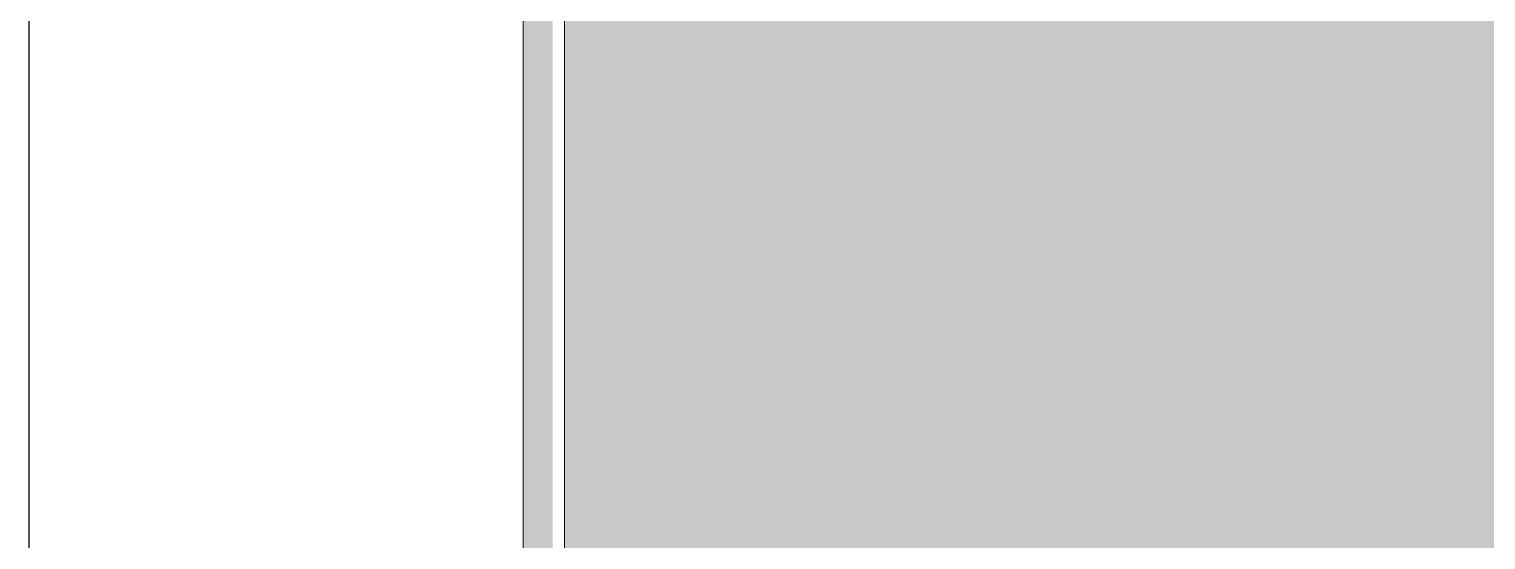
# Model space of a CAD drawing. Header units: millimetres. Extents: x 27500 to 33280, y -10980 to 420.
# Drawn here: x 27500 to 27573.7, y -6177.1 to -6151.2 of the extents above; entities that cross this region are included whole.
import ezdxf

# ---------------------------------------------------------------- set-up
doc = ezdxf.new("R2010")
doc.units = ezdxf.units.MM
for name, color, linetype, lineweight, true_color in [('CQEN_DETAIL', 7, 'Continuous', 5, 0x464d50), ('CQEN_HARDWARE', 7, 'Continuous', 5, 0x848c8f), ('CQEN_PLASTRON', 7, 'Continuous', 5, 0xd2d6d3)]:
    doc.layers.add(name, color=color, linetype=linetype, lineweight=lineweight, true_color=true_color)
doc.layers.add('LAYOUT_PARAMETERS', color=7, linetype='Continuous', plot=False)
doc.styles.add('LAYOUT_CONTACTOR_ARIAL', font='arial.ttf')
doc.styles.get("Standard").update_dxf_attribs({"font": 'arial.ttf'})

# ---------------------------------------------------------------- blocks, each defined once
blk = doc.blocks.new('SX_DYN_PLASTRON_BLANK_G001')
at = {"layer": 'CQEN_HARDWARE'}
h = blk.add_hatch(color=256, dxfattribs=at)
h.paths.add_polyline_path([(5.5, 109), (18.712, 109), (18.933, 108.992), (19.153, 108.967), (19.37, 108.927), (19.584, 108.87), (19.793, 108.798), (19.996, 108.711), (20.193, 108.609), (20.381, 108.493), (20.56, 108.363), (20.729, 108.221), (20.887, 108.066), (29.5, 99), (30.4, 99), (30.4, 94), (29.5, 94), (29.5, 54), (30.4, 54), (30.4, 49), (29.5, 49), (20.887, 39.934), (20.729, 39.779), (20.56, 39.637), (20.381, 39.507), (20.193, 39.391), (19.996, 39.289), (19.793, 39.202), (19.584, 39.13), (19.37, 39.073), (19.153, 39.033), (18.933, 39.008), (18.712, 39), (5.5, 39), (5.265, 39.009), (5.031, 39.037), (4.8, 39.083), (4.573, 39.147), (4.352, 39.228), (4.138, 39.327), (3.933, 39.442), (3.737, 39.573), (3.552, 39.719), (3.379, 39.879), (3.219, 40.052), (3.073, 40.237), (2.942, 40.433), (2.827, 40.638), (2.728, 40.852), (2.647, 41.073), (2.583, 41.3), (2.537, 41.531), (2.509, 41.765), (2.5, 42), (2.5, 52.75), (5.397, 52.75), (5.397, 53.5), (4.647, 53.5), (4.647, 63.5), (17, 63.5), (17.235, 63.509), (17.469, 63.537), (17.7, 63.583), (17.927, 63.647), (18.148, 63.728), (18.362, 63.827), (18.567, 63.942), (18.763, 64.073), (18.948, 64.219), (19.121, 64.379), (19.281, 64.552), (19.427, 64.737), (19.558, 64.933), (19.673, 65.138), (19.772, 65.352), (19.853, 65.573), (19.917, 65.8), (19.963, 66.031), (19.991, 66.265), (20, 66.5), (20, 81.5), (19.991, 81.735), (19.963, 81.969), (19.917, 82.2), (19.853, 82.427), (19.772, 82.648), (19.673, 82.862), (19.558, 83.067), (19.427, 83.263), (19.281, 83.448), (19.121, 83.621), (18.948, 83.781), (18.763, 83.927), (18.567, 84.058), (18.362, 84.173), (18.148, 84.272), (17.927, 84.353), (17.7, 84.417), (17.469, 84.463), (17.235, 84.491), (17, 84.5), (4.647, 84.5), (4.647, 94.5), (5.397, 94.5), (5.397, 95.25), (2.5, 95.25), (2.5, 106), (2.509, 106.235), (2.537, 106.469), (2.583, 106.7), (2.647, 106.927), (2.728, 107.148), (2.827, 107.362), (2.942, 107.567), (3.073, 107.763), (3.219, 107.948), (3.379, 108.121), (3.552, 108.281), (3.737, 108.427), (3.933, 108.558), (4.138, 108.673), (4.352, 108.772), (4.573, 108.853), (4.8, 108.917), (5.031, 108.963), (5.265, 108.991)])
h.paths.add_polyline_path([(5.5, 49), (5.514, 48.647), (5.555, 48.296), (5.624, 47.949), (5.72, 47.609), (5.843, 47.278), (5.99, 46.957), (6.163, 46.649), (6.359, 46.355), (6.578, 46.077), (6.818, 45.818), (7.077, 45.578), (7.355, 45.359), (7.649, 45.163), (7.957, 44.99), (8.278, 44.843), (8.609, 44.72), (8.949, 44.624), (9.296, 44.555), (9.647, 44.514), (10, 44.5), (10.353, 44.514), (10.704, 44.555), (11.051, 44.624), (11.391, 44.72), (11.722, 44.843), (12.043, 44.99), (12.351, 45.163), (12.645, 45.359), (12.923, 45.578), (13.182, 45.818), (13.422, 46.077), (13.641, 46.355), (13.837, 46.649), (14.01, 46.957), (14.157, 47.278), (14.28, 47.609), (14.376, 47.949), (14.445, 48.296), (14.486, 48.647), (14.5, 49), (14.486, 49.353), (14.445, 49.704), (14.376, 50.051), (14.28, 50.391), (14.157, 50.722), (14.01, 51.043), (13.837, 51.351), (13.641, 51.645), (13.422, 51.923), (13.182, 52.182), (12.923, 52.422), (12.645, 52.641), (12.351, 52.837), (12.043, 53.01), (11.722, 53.157), (11.391, 53.28), (11.051, 53.376), (10.704, 53.445), (10.353, 53.486), (10, 53.5), (9.647, 53.486), (9.296, 53.445), (8.949, 53.376), (8.609, 53.28), (8.278, 53.157), (7.957, 53.01), (7.649, 52.837), (7.355, 52.641), (7.077, 52.422), (6.818, 52.182), (6.578, 51.923), (6.359, 51.645), (6.163, 51.351), (5.99, 51.043), (5.843, 50.722), (5.72, 50.391), (5.624, 50.051), (5.555, 49.704), (5.514, 49.353)], flags=0)
h.paths.add_polyline_path([(5.5, 99), (5.514, 98.647), (5.555, 98.296), (5.624, 97.949), (5.72, 97.609), (5.843, 97.278), (5.99, 96.957), (6.163, 96.649), (6.359, 96.355), (6.578, 96.077), (6.818, 95.818), (7.077, 95.578), (7.355, 95.359), (7.649, 95.163), (7.957, 94.99), (8.278, 94.843), (8.609, 94.72), (8.949, 94.624), (9.296, 94.555), (9.647, 94.514), (10, 94.5), (10.353, 94.514), (10.704, 94.555), (11.051, 94.624), (11.391, 94.72), (11.722, 94.843), (12.043, 94.99), (12.351, 95.163), (12.645, 95.359), (12.923, 95.578), (13.182, 95.818), (13.422, 96.077), (13.641, 96.355), (13.837, 96.649), (14.01, 96.957), (14.157, 97.278), (14.28, 97.609), (14.376, 97.949), (14.445, 98.296), (14.486, 98.647), (14.5, 99), (14.486, 99.353), (14.445, 99.704), (14.376, 100.051), (14.28, 100.391), (14.157, 100.722), (14.01, 101.043), (13.837, 101.351), (13.641, 101.645), (13.422, 101.923), (13.182, 102.182), (12.923, 102.422), (12.645, 102.641), (12.351, 102.837), (12.043, 103.01), (11.722, 103.157), (11.391, 103.28), (11.051, 103.376), (10.704, 103.445), (10.353, 103.486), (10, 103.5), (9.647, 103.486), (9.296, 103.445), (8.949, 103.376), (8.609, 103.28), (8.278, 103.157), (7.957, 103.01), (7.649, 102.837), (7.355, 102.641), (7.077, 102.422), (6.818, 102.182), (6.578, 101.923), (6.359, 101.645), (6.163, 101.351), (5.99, 101.043), (5.843, 100.722), (5.72, 100.391), (5.624, 100.051), (5.555, 99.704), (5.514, 99.353)], flags=0)
h = blk.add_hatch(color=256, dxfattribs=at)
h.paths.add_polyline_path([(29.5, 99), (20.887, 108.066), (20.729, 108.221), (20.56, 108.363), (20.381, 108.493), (20.193, 108.609), (19.996, 108.711), (19.793, 108.798), (19.584, 108.87), (19.37, 108.927), (19.153, 108.967), (18.933, 108.992), (18.712, 109), (5.5, 109), (5.265, 108.991), (5.031, 108.963), (4.8, 108.917), (4.573, 108.853), (4.352, 108.772), (4.138, 108.673), (3.933, 108.558), (3.737, 108.427), (3.552, 108.281), (3.379, 108.121), (3.219, 107.948), (3.073, 107.763), (2.942, 107.567), (2.827, 107.362), (2.728, 107.148), (2.647, 106.927), (2.583, 106.7), (2.537, 106.469), (2.509, 106.235), (2.5, 106), (2.5, 95.25), (5.397, 95.25), (5.397, 94.5), (4.647, 94.5), (4.647, 84.5), (17, 84.5), (17.235, 84.491), (17.469, 84.463), (17.7, 84.417), (17.927, 84.353), (18.148, 84.272), (18.362, 84.173), (18.567, 84.058), (18.763, 83.927), (18.948, 83.781), (19.121, 83.621), (19.281, 83.448), (19.427, 83.263), (19.558, 83.067), (19.673, 82.862), (19.772, 82.648), (19.853, 82.427), (19.917, 82.2), (19.963, 81.969), (19.991, 81.735), (20, 81.5), (20, 66.5), (19.991, 66.265), (19.963, 66.031), (19.917, 65.8), (19.853, 65.573), (19.772, 65.352), (19.673, 65.138), (19.558, 64.933), (19.427, 64.737), (19.281, 64.552), (19.121, 64.379), (18.948, 64.219), (18.763, 64.073), (18.567, 63.942), (18.362, 63.827), (18.148, 63.728), (17.927, 63.647), (17.7, 63.583), (17.469, 63.537), (17.235, 63.509), (17, 63.5), (4.647, 63.5), (4.647, 53.5), (5.397, 53.5), (5.397, 52.75), (2.5, 52.75), (2.5, 42), (2.509, 41.765), (2.537, 41.531), (2.583, 41.3), (2.647, 41.073), (2.728, 40.852), (2.827, 40.638), (2.942, 40.433), (3.073, 40.237), (3.219, 40.052), (3.379, 39.879), (3.552, 39.719), (3.737, 39.573), (3.933, 39.442), (4.138, 39.327), (4.352, 39.228), (4.573, 39.147), (4.8, 39.083), (5.031, 39.037), (5.265, 39.009), (5.5, 39), (18.712, 39), (18.933, 39.008), (19.153, 39.033), (19.37, 39.073), (19.584, 39.13), (19.793, 39.202), (19.996, 39.289), (20.193, 39.391), (20.381, 39.507), (20.56, 39.637), (20.729, 39.779), (20.887, 39.934), (29.5, 49), (30.4, 49), (30.4, 54), (29.5, 54), (29.5, 94), (30.4, 94), (30.4, 99)])
h.paths.add_polyline_path([(14.5, 49), (14.486, 48.647), (14.445, 48.296), (14.376, 47.949), (14.28, 47.609), (14.157, 47.278), (14.01, 46.957), (13.837, 46.649), (13.641, 46.355), (13.422, 46.077), (13.182, 45.818), (12.923, 45.578), (12.645, 45.359), (12.351, 45.163), (12.043, 44.99), (11.722, 44.843), (11.391, 44.72), (11.051, 44.624), (10.704, 44.555), (10.353, 44.514), (10, 44.5), (9.647, 44.514), (9.296, 44.555), (8.949, 44.624), (8.609, 44.72), (8.278, 44.843), (7.957, 44.99), (7.649, 45.163), (7.355, 45.359), (7.077, 45.578), (6.818, 45.818), (6.578, 46.077), (6.359, 46.355), (6.163, 46.649), (5.99, 46.957), (5.843, 47.278), (5.72, 47.609), (5.624, 47.949), (5.555, 48.296), (5.514, 48.647), (5.5, 49), (5.514, 49.353), (5.555, 49.704), (5.624, 50.051), (5.72, 50.391), (5.843, 50.722), (5.99, 51.043), (6.163, 51.351), (6.359, 51.645), (6.578, 51.923), (6.818, 52.182), (7.077, 52.422), (7.355, 52.641), (7.649, 52.837), (7.957, 53.01), (8.278, 53.157), (8.609, 53.28), (8.949, 53.376), (9.296, 53.445), (9.647, 53.486), (10, 53.5), (10.353, 53.486), (10.704, 53.445), (11.051, 53.376), (11.391, 53.28), (11.722, 53.157), (12.043, 53.01), (12.351, 52.837), (12.645, 52.641), (12.923, 52.422), (13.182, 52.182), (13.422, 51.923), (13.641, 51.645), (13.837, 51.351), (14.01, 51.043), (14.157, 50.722), (14.28, 50.391), (14.376, 50.051), (14.445, 49.704), (14.486, 49.353)], flags=0)
h.paths.add_polyline_path([(14.5, 99), (14.486, 98.647), (14.445, 98.296), (14.376, 97.949), (14.28, 97.609), (14.157, 97.278), (14.01, 96.957), (13.837, 96.649), (13.641, 96.355), (13.422, 96.077), (13.182, 95.818), (12.923, 95.578), (12.645, 95.359), (12.351, 95.163), (12.043, 94.99), (11.722, 94.843), (11.391, 94.72), (11.051, 94.624), (10.704, 94.555), (10.353, 94.514), (10, 94.5), (9.647, 94.514), (9.296, 94.555), (8.949, 94.624), (8.609, 94.72), (8.278, 94.843), (7.957, 94.99), (7.649, 95.163), (7.355, 95.359), (7.077, 95.578), (6.818, 95.818), (6.578, 96.077), (6.359, 96.355), (6.163, 96.649), (5.99, 96.957), (5.843, 97.278), (5.72, 97.609), (5.624, 97.949), (5.555, 98.296), (5.514, 98.647), (5.5, 99), (5.514, 99.353), (5.555, 99.704), (5.624, 100.051), (5.72, 100.391), (5.843, 100.722), (5.99, 101.043), (6.163, 101.351), (6.359, 101.645), (6.578, 101.923), (6.818, 102.182), (7.077, 102.422), (7.355, 102.641), (7.649, 102.837), (7.957, 103.01), (8.278, 103.157), (8.609, 103.28), (8.949, 103.376), (9.296, 103.445), (9.647, 103.486), (10, 103.5), (10.353, 103.486), (10.704, 103.445), (11.051, 103.376), (11.391, 103.28), (11.722, 103.157), (12.043, 103.01), (12.351, 102.837), (12.645, 102.641), (12.923, 102.422), (13.182, 102.182), (13.422, 101.923), (13.641, 101.645), (13.837, 101.351), (14.01, 101.043), (14.157, 100.722), (14.28, 100.391), (14.376, 100.051), (14.445, 99.704), (14.486, 99.353)], flags=0)
for points in [[(32.5, 52), (32.5, 96), (31, 96), (31, 52)], [(0, 2.1), (0, 63.5), (1.5, 63.5), (1.5, 2.1)], [(31, 59), (32.5, 59), (32.5, 54), (31, 54)], [(6.406, 55), (4.87, 55), (4.87, 54.55), (6.588, 54.55), (6.552, 54.6), (6.519, 54.652), (6.491, 54.706), (6.466, 54.762), (6.445, 54.82), (6.428, 54.879), (6.414, 54.939)], [(13.412, 54.55), (15.13, 54.55), (15.13, 55), (13.594, 55), (13.586, 54.939), (13.572, 54.879), (13.555, 54.82), (13.534, 54.762), (13.509, 54.706), (13.481, 54.652), (13.448, 54.6)], [(5.738, 45.052), (5.738, 52.948), (4.362, 53.8), (4.125, 53.8), (4.125, 44.2), (4.362, 44.2)], [(14.263, 52.948), (14.263, 45.052), (15.638, 44.2), (15.875, 44.2), (15.875, 53.8), (15.638, 53.8)], [(5.738, 52.876), (5.738, 45.124), (3.9, 45.124), (3.9, 52.876)], [(3.9, 52.85), (3.9, 45.15), (5.738, 45.15), (5.738, 52.85)], [(16.1, 52.876), (16.1, 45.124), (14.263, 45.124), (14.263, 52.876)], [(14.263, 52.85), (14.263, 45.15), (16.1, 45.15), (16.1, 52.85)], [(7.555, 49), (7.562, 49.192), (7.585, 49.383), (7.622, 49.571), (7.674, 49.756), (7.741, 49.936), (7.821, 50.11), (7.915, 50.278), (8.022, 50.437), (8.14, 50.588), (8.271, 50.729), (8.412, 50.86), (8.563, 50.978), (8.722, 51.085), (8.89, 51.179), (9.064, 51.259), (9.244, 51.326), (9.429, 51.378), (9.617, 51.415), (9.808, 51.438), (10, 51.445), (10.192, 51.438), (10.383, 51.415), (10.571, 51.378), (10.756, 51.326), (10.936, 51.259), (11.11, 51.179), (11.278, 51.085), (11.437, 50.978), (11.588, 50.86), (11.729, 50.729), (11.86, 50.588), (11.978, 50.437), (12.085, 50.278), (12.179, 50.11), (12.259, 49.936), (12.326, 49.756), (12.378, 49.571), (12.415, 49.383), (12.438, 49.192), (12.446, 49), (12.438, 48.808), (12.415, 48.617), (12.378, 48.429), (12.326, 48.244), (12.259, 48.064), (12.179, 47.89), (12.085, 47.722), (11.978, 47.563), (11.86, 47.412), (11.729, 47.271), (11.588, 47.14), (11.437, 47.022), (11.278, 46.915), (11.11, 46.821), (10.936, 46.741), (10.756, 46.674), (10.571, 46.622), (10.383, 46.585), (10.192, 46.562), (10, 46.554), (9.808, 46.562), (9.617, 46.585), (9.429, 46.622), (9.244, 46.674), (9.064, 46.741), (8.89, 46.821), (8.722, 46.915), (8.563, 47.022), (8.412, 47.14), (8.271, 47.271), (8.14, 47.412), (8.022, 47.563), (7.915, 47.722), (7.821, 47.89), (7.741, 48.064), (7.674, 48.244), (7.622, 48.429), (7.585, 48.617), (7.562, 48.808)], [(6.588, 43.45), (4.87, 43.45), (4.87, 43), (6.406, 43), (6.414, 43.061), (6.428, 43.121), (6.445, 43.18), (6.466, 43.238), (6.491, 43.294), (6.519, 43.348), (6.552, 43.4)], [(13.594, 43), (15.13, 43), (15.13, 43.45), (13.412, 43.45), (13.448, 43.4), (13.481, 43.348), (13.509, 43.294), (13.534, 43.238), (13.555, 43.18), (13.572, 43.121), (13.586, 43.061)]]:
    blk.add_hatch(color=256, dxfattribs=at).paths.add_polyline_path(points)
h = blk.add_hatch(color=256, dxfattribs=at)
h.paths.add_polyline_path([(15.785, 49), (15.767, 49.454), (15.714, 49.905), (15.625, 50.35), (15.502, 50.788), (15.345, 51.214), (15.154, 51.626), (14.933, 52.023), (14.68, 52.4), (14.399, 52.757), (14.091, 53.091), (13.757, 53.399), (13.4, 53.68), (13.023, 53.933), (12.626, 54.154), (12.214, 54.345), (11.788, 54.502), (11.35, 54.625), (10.905, 54.714), (10.454, 54.767), (10, 54.785), (9.546, 54.767), (9.095, 54.714), (8.65, 54.625), (8.212, 54.502), (7.786, 54.345), (7.374, 54.154), (6.977, 53.933), (6.6, 53.68), (6.243, 53.399), (5.909, 53.091), (5.601, 52.757), (5.32, 52.4), (5.067, 52.023), (4.846, 51.626), (4.655, 51.214), (4.498, 50.788), (4.375, 50.35), (4.286, 49.905), (4.233, 49.454), (4.215, 49), (4.233, 48.546), (4.286, 48.095), (4.375, 47.65), (4.498, 47.212), (4.655, 46.786), (4.846, 46.374), (5.067, 45.977), (5.32, 45.6), (5.601, 45.243), (5.909, 44.909), (6.243, 44.601), (6.6, 44.32), (6.977, 44.067), (7.374, 43.846), (7.786, 43.655), (8.212, 43.498), (8.65, 43.375), (9.095, 43.286), (9.546, 43.233), (10, 43.215), (10.454, 43.233), (10.905, 43.286), (11.35, 43.375), (11.788, 43.498), (12.214, 43.655), (12.626, 43.846), (13.023, 44.067), (13.4, 44.32), (13.757, 44.601), (14.091, 44.909), (14.399, 45.243), (14.68, 45.6), (14.933, 45.977), (15.154, 46.374), (15.345, 46.786), (15.502, 47.212), (15.625, 47.65), (15.714, 48.095), (15.767, 48.546)])
h.paths.add_polyline_path([(10, 51.8), (10.045, 51.786), (10.092, 51.746), (10.14, 51.683), (10.19, 51.602), (10.244, 51.506), (10.302, 51.399), (10.365, 51.284), (10.433, 51.166), (10.509, 51.046), (10.592, 50.931), (10.683, 50.822), (10.784, 50.724), (10.894, 50.641), (11.015, 50.575), (11.146, 50.526), (11.283, 50.493), (11.423, 50.472), (11.565, 50.461), (11.705, 50.458), (11.84, 50.459), (11.969, 50.462), (12.087, 50.465), (12.192, 50.465), (12.282, 50.46), (12.354, 50.447), (12.404, 50.423), (12.431, 50.386), (12.434, 50.335), (12.416, 50.271), (12.38, 50.194), (12.331, 50.106), (12.272, 50.008), (12.206, 49.902), (12.138, 49.787), (12.07, 49.666), (12.006, 49.54), (11.951, 49.409), (11.906, 49.274), (11.877, 49.138), (11.867, 49), (11.877, 48.862), (11.906, 48.726), (11.951, 48.591), (12.006, 48.46), (12.07, 48.334), (12.138, 48.213), (12.206, 48.098), (12.272, 47.992), (12.331, 47.894), (12.38, 47.806), (12.416, 47.729), (12.434, 47.665), (12.431, 47.614), (12.404, 47.577), (12.354, 47.553), (12.282, 47.54), (12.192, 47.535), (12.087, 47.535), (11.969, 47.538), (11.84, 47.541), (11.705, 47.542), (11.565, 47.539), (11.423, 47.528), (11.283, 47.507), (11.146, 47.474), (11.015, 47.425), (10.894, 47.359), (10.784, 47.276), (10.683, 47.178), (10.592, 47.069), (10.509, 46.954), (10.433, 46.834), (10.365, 46.716), (10.302, 46.601), (10.244, 46.494), (10.19, 46.398), (10.14, 46.317), (10.092, 46.254), (10.045, 46.214), (10, 46.2), (9.955, 46.214), (9.908, 46.254), (9.86, 46.317), (9.81, 46.398), (9.756, 46.494), (9.698, 46.601), (9.635, 46.716), (9.567, 46.834), (9.491, 46.954), (9.408, 47.069), (9.317, 47.178), (9.216, 47.276), (9.106, 47.359), (8.985, 47.425), (8.854, 47.474), (8.717, 47.507), (8.577, 47.528), (8.435, 47.539), (8.295, 47.542), (8.16, 47.541), (8.031, 47.538), (7.913, 47.535), (7.808, 47.535), (7.718, 47.54), (7.646, 47.553), (7.596, 47.577), (7.569, 47.614), (7.566, 47.665), (7.584, 47.729), (7.62, 47.806), (7.669, 47.894), (7.728, 47.992), (7.794, 48.098), (7.862, 48.213), (7.93, 48.334), (7.994, 48.46), (8.049, 48.591), (8.094, 48.726), (8.123, 48.862), (8.133, 49), (8.123, 49.138), (8.094, 49.274), (8.049, 49.409), (7.994, 49.54), (7.93, 49.666), (7.862, 49.787), (7.794, 49.902), (7.728, 50.008), (7.669, 50.106), (7.62, 50.194), (7.584, 50.271), (7.566, 50.335), (7.569, 50.386), (7.596, 50.423), (7.646, 50.447), (7.718, 50.46), (7.808, 50.465), (7.913, 50.465), (8.031, 50.462), (8.16, 50.459), (8.295, 50.458), (8.435, 50.461), (8.577, 50.472), (8.717, 50.493), (8.854, 50.526), (8.985, 50.575), (9.106, 50.641), (9.216, 50.724), (9.317, 50.822), (9.408, 50.931), (9.491, 51.046), (9.567, 51.166), (9.635, 51.284), (9.698, 51.399), (9.756, 51.506), (9.81, 51.602), (9.86, 51.683), (9.908, 51.746), (9.955, 51.786)], flags=0)
h = blk.add_hatch(color=256, dxfattribs=at)
h.paths.add_polyline_path([(6.705, 43.575), (4.87, 43.575), (4.87, 43.705), (4.868, 43.744), (4.864, 43.782), (4.856, 43.82), (4.846, 43.857), (4.833, 43.894), (4.817, 43.929), (4.798, 43.963), (4.776, 43.995), (4.752, 44.025), (4.726, 44.054), (4.698, 44.08), (4.668, 44.104), (4.636, 44.126), (4.602, 44.145), (4.567, 44.161), (4.531, 44.175), (4.494, 44.186), (4.456, 44.193), (4.417, 44.198), (4.417, 53.802), (4.456, 53.807), (4.494, 53.814), (4.531, 53.825), (4.567, 53.839), (4.602, 53.855), (4.636, 53.874), (4.668, 53.896), (4.698, 53.92), (4.726, 53.946), (4.752, 53.975), (4.776, 54.005), (4.798, 54.037), (4.817, 54.071), (4.833, 54.106), (4.846, 54.143), (4.856, 54.18), (4.864, 54.218), (4.868, 54.256), (4.87, 54.295), (4.87, 54.425), (6.705, 54.425), (6.755, 54.384), (6.808, 54.346), (6.864, 54.313), (6.922, 54.283), (6.982, 54.258), (7.043, 54.237), (7.106, 54.221), (7.17, 54.209), (7.235, 54.202), (7.3, 54.2), (7.369, 54.203), (7.438, 54.211), (7.505, 54.224), (7.572, 54.242), (7.637, 54.265), (7.7, 54.294), (7.761, 54.327), (7.819, 54.364), (7.873, 54.406), (7.925, 54.452), (7.973, 54.502), (8.017, 54.555), (8.056, 54.612), (8.091, 54.671), (8.122, 54.733), (8.137, 54.764), (8.155, 54.794), (8.175, 54.822), (8.197, 54.849), (8.22, 54.874), (8.246, 54.897), (8.274, 54.918), (8.303, 54.937), (8.333, 54.953), (8.364, 54.967), (8.397, 54.979), (8.43, 54.988), (8.464, 54.995), (8.498, 54.999), (8.533, 55), (11.467, 55), (11.502, 54.999), (11.536, 54.995), (11.57, 54.988), (11.603, 54.979), (11.636, 54.967), (11.667, 54.953), (11.697, 54.937), (11.726, 54.918), (11.754, 54.897), (11.78, 54.874), (11.803, 54.849), (11.825, 54.822), (11.845, 54.794), (11.863, 54.764), (11.878, 54.733), (11.909, 54.671), (11.944, 54.612), (11.983, 54.555), (12.027, 54.502), (12.075, 54.452), (12.127, 54.406), (12.181, 54.364), (12.239, 54.327), (12.3, 54.294), (12.363, 54.265), (12.428, 54.242), (12.495, 54.224), (12.562, 54.211), (12.631, 54.203), (12.7, 54.2), (12.765, 54.202), (12.83, 54.209), (12.894, 54.221), (12.957, 54.237), (13.018, 54.258), (13.078, 54.283), (13.136, 54.313), (13.192, 54.346), (13.245, 54.384), (13.295, 54.425), (15.13, 54.425), (15.13, 54.295), (15.132, 54.256), (15.136, 54.218), (15.144, 54.18), (15.154, 54.143), (15.167, 54.106), (15.183, 54.071), (15.202, 54.037), (15.224, 54.005), (15.248, 53.975), (15.274, 53.946), (15.302, 53.92), (15.332, 53.896), (15.364, 53.874), (15.398, 53.855), (15.433, 53.839), (15.469, 53.825), (15.506, 53.814), (15.544, 53.807), (15.583, 53.802), (15.583, 44.198), (15.544, 44.193), (15.506, 44.186), (15.469, 44.175), (15.433, 44.161), (15.398, 44.145), (15.364, 44.126), (15.332, 44.104), (15.302, 44.08), (15.274, 44.054), (15.248, 44.025), (15.224, 43.995), (15.202, 43.963), (15.183, 43.929), (15.167, 43.894), (15.154, 43.857), (15.144, 43.82), (15.136, 43.782), (15.132, 43.744), (15.13, 43.705), (15.13, 43.575), (13.295, 43.575), (13.241, 43.619), (13.183, 43.659), (13.122, 43.695), (13.059, 43.725), (12.994, 43.751), (12.926, 43.771), (12.858, 43.786), (12.788, 43.796), (12.718, 43.8), (12.648, 43.798), (12.578, 43.792), (12.509, 43.779), (12.441, 43.762), (12.374, 43.739), (12.31, 43.711), (12.248, 43.678), (12.188, 43.64), (12.132, 43.598), (12.079, 43.552), (12.031, 43.501), (11.986, 43.447), (11.945, 43.39), (11.909, 43.33), (11.878, 43.267), (11.863, 43.236), (11.845, 43.206), (11.825, 43.178), (11.803, 43.151), (11.78, 43.126), (11.754, 43.103), (11.726, 43.082), (11.697, 43.063), (11.667, 43.047), (11.636, 43.033), (11.603, 43.021), (11.57, 43.012), (11.536, 43.005), (11.502, 43.001), (11.467, 43), (8.533, 43), (8.498, 43.001), (8.464, 43.005), (8.43, 43.012), (8.397, 43.021), (8.364, 43.033), (8.333, 43.047), (8.303, 43.063), (8.274, 43.082), (8.246, 43.103), (8.22, 43.126), (8.197, 43.151), (8.175, 43.178), (8.155, 43.206), (8.137, 43.236), (8.122, 43.267), (8.091, 43.33), (8.055, 43.39), (8.014, 43.447), (7.969, 43.501), (7.921, 43.552), (7.868, 43.598), (7.812, 43.64), (7.752, 43.678), (7.69, 43.711), (7.626, 43.739), (7.559, 43.762), (7.491, 43.779), (7.422, 43.792), (7.352, 43.798), (7.282, 43.8), (7.212, 43.796), (7.142, 43.786), (7.074, 43.771), (7.006, 43.751), (6.941, 43.725), (6.878, 43.695), (6.817, 43.659), (6.759, 43.619)])
h.paths.add_polyline_path([(10, 52.3), (9.741, 52.29), (9.484, 52.259), (9.23, 52.209), (8.98, 52.138), (8.737, 52.049), (8.502, 51.94), (8.276, 51.814), (8.06, 51.67), (7.857, 51.509), (7.667, 51.333), (7.491, 51.143), (7.33, 50.94), (7.186, 50.724), (7.06, 50.498), (6.951, 50.263), (6.862, 50.02), (6.791, 49.77), (6.741, 49.516), (6.71, 49.259), (6.7, 49), (6.71, 48.741), (6.741, 48.484), (6.791, 48.23), (6.862, 47.98), (6.951, 47.737), (7.06, 47.502), (7.186, 47.276), (7.33, 47.06), (7.491, 46.857), (7.667, 46.667), (7.857, 46.491), (8.06, 46.33), (8.276, 46.186), (8.502, 46.06), (8.737, 45.951), (8.98, 45.862), (9.23, 45.791), (9.484, 45.741), (9.741, 45.71), (10, 45.7), (10.259, 45.71), (10.516, 45.741), (10.77, 45.791), (11.02, 45.862), (11.263, 45.951), (11.498, 46.06), (11.724, 46.186), (11.94, 46.33), (12.143, 46.491), (12.333, 46.667), (12.509, 46.857), (12.67, 47.06), (12.814, 47.276), (12.94, 47.502), (13.049, 47.737), (13.138, 47.98), (13.209, 48.23), (13.259, 48.484), (13.29, 48.741), (13.3, 49), (13.29, 49.259), (13.259, 49.516), (13.209, 49.77), (13.138, 50.02), (13.049, 50.263), (12.94, 50.498), (12.814, 50.724), (12.67, 50.94), (12.509, 51.143), (12.333, 51.333), (12.143, 51.509), (11.94, 51.67), (11.724, 51.814), (11.498, 51.94), (11.263, 52.049), (11.02, 52.138), (10.77, 52.209), (10.516, 52.259), (10.259, 52.29)], flags=0)
h = blk.add_hatch(color=256, dxfattribs=at)
h.paths.add_polyline_path([(4.417, 44.198), (4.456, 44.193), (4.494, 44.186), (4.531, 44.175), (4.567, 44.161), (4.602, 44.145), (4.636, 44.126), (4.668, 44.104), (4.698, 44.08), (4.726, 44.054), (4.752, 44.025), (4.776, 43.995), (4.798, 43.963), (4.817, 43.929), (4.833, 43.894), (4.846, 43.857), (4.856, 43.82), (4.864, 43.782), (4.868, 43.744), (4.87, 43.705), (4.87, 43.575), (6.705, 43.575), (6.759, 43.619), (6.817, 43.659), (6.878, 43.695), (6.941, 43.725), (7.006, 43.751), (7.074, 43.771), (7.142, 43.786), (7.212, 43.796), (7.282, 43.8), (7.352, 43.798), (7.422, 43.792), (7.491, 43.779), (7.559, 43.762), (7.626, 43.739), (7.69, 43.711), (7.752, 43.678), (7.812, 43.64), (7.868, 43.598), (7.921, 43.552), (7.969, 43.501), (8.014, 43.447), (8.055, 43.39), (8.091, 43.33), (8.122, 43.267), (8.137, 43.236), (8.155, 43.206), (8.175, 43.178), (8.197, 43.151), (8.22, 43.126), (8.246, 43.103), (8.274, 43.082), (8.303, 43.063), (8.333, 43.047), (8.364, 43.033), (8.397, 43.021), (8.43, 43.012), (8.464, 43.005), (8.498, 43.001), (8.533, 43), (11.467, 43), (11.502, 43.001), (11.536, 43.005), (11.57, 43.012), (11.603, 43.021), (11.636, 43.033), (11.667, 43.047), (11.697, 43.063), (11.726, 43.082), (11.754, 43.103), (11.78, 43.126), (11.803, 43.151), (11.825, 43.178), (11.845, 43.206), (11.863, 43.236), (11.878, 43.267), (11.909, 43.33), (11.945, 43.39), (11.986, 43.447), (12.031, 43.501), (12.079, 43.552), (12.132, 43.598), (12.188, 43.64), (12.248, 43.678), (12.31, 43.711), (12.374, 43.739), (12.441, 43.762), (12.509, 43.779), (12.578, 43.792), (12.648, 43.798), (12.718, 43.8), (12.788, 43.796), (12.858, 43.786), (12.926, 43.771), (12.994, 43.751), (13.059, 43.725), (13.122, 43.695), (13.183, 43.659), (13.241, 43.619), (13.295, 43.575), (15.13, 43.575), (15.13, 43.705), (15.132, 43.744), (15.136, 43.782), (15.144, 43.82), (15.154, 43.857), (15.167, 43.894), (15.183, 43.929), (15.202, 43.963), (15.224, 43.995), (15.248, 44.025), (15.274, 44.054), (15.302, 44.08), (15.332, 44.104), (15.364, 44.126), (15.398, 44.145), (15.433, 44.161), (15.469, 44.175), (15.506, 44.186), (15.544, 44.193), (15.583, 44.198), (15.583, 53.802), (15.544, 53.807), (15.506, 53.814), (15.469, 53.825), (15.433, 53.839), (15.398, 53.855), (15.364, 53.874), (15.332, 53.896), (15.302, 53.92), (15.274, 53.946), (15.248, 53.975), (15.224, 54.005), (15.202, 54.037), (15.183, 54.071), (15.167, 54.106), (15.154, 54.143), (15.144, 54.18), (15.136, 54.218), (15.132, 54.256), (15.13, 54.295), (15.13, 54.425), (13.295, 54.425), (13.245, 54.384), (13.192, 54.346), (13.136, 54.313), (13.078, 54.283), (13.018, 54.258), (12.957, 54.237), (12.894, 54.221), (12.83, 54.209), (12.765, 54.202), (12.7, 54.2), (12.631, 54.203), (12.562, 54.211), (12.495, 54.224), (12.428, 54.242), (12.363, 54.265), (12.3, 54.294), (12.239, 54.327), (12.181, 54.364), (12.127, 54.406), (12.075, 54.452), (12.027, 54.502), (11.983, 54.555), (11.944, 54.612), (11.909, 54.671), (11.878, 54.733), (11.863, 54.764), (11.845, 54.794), (11.825, 54.822), (11.803, 54.849), (11.78, 54.874), (11.754, 54.897), (11.726, 54.918), (11.697, 54.937), (11.667, 54.953), (11.636, 54.967), (11.603, 54.979), (11.57, 54.988), (11.536, 54.995), (11.502, 54.999), (11.467, 55), (8.533, 55), (8.498, 54.999), (8.464, 54.995), (8.43, 54.988), (8.397, 54.979), (8.364, 54.967), (8.333, 54.953), (8.303, 54.937), (8.274, 54.918), (8.246, 54.897), (8.22, 54.874), (8.197, 54.849), (8.175, 54.822), (8.155, 54.794), (8.137, 54.764), (8.122, 54.733), (8.091, 54.671), (8.056, 54.612), (8.017, 54.555), (7.973, 54.502), (7.925, 54.452), (7.873, 54.406), (7.819, 54.364), (7.761, 54.327), (7.7, 54.294), (7.637, 54.265), (7.572, 54.242), (7.505, 54.224), (7.438, 54.211), (7.369, 54.203), (7.3, 54.2), (7.235, 54.202), (7.17, 54.209), (7.106, 54.221), (7.043, 54.237), (6.982, 54.258), (6.922, 54.283), (6.864, 54.313), (6.808, 54.346), (6.755, 54.384), (6.705, 54.425), (4.87, 54.425), (4.87, 54.295), (4.868, 54.256), (4.864, 54.218), (4.856, 54.18), (4.846, 54.143), (4.833, 54.106), (4.817, 54.071), (4.798, 54.037), (4.776, 54.005), (4.752, 53.975), (4.726, 53.946), (4.698, 53.92), (4.668, 53.896), (4.636, 53.874), (4.602, 53.855), (4.567, 53.839), (4.531, 53.825), (4.494, 53.814), (4.456, 53.807), (4.417, 53.802)])
h.paths.add_polyline_path([(10, 45.7), (9.741, 45.71), (9.484, 45.741), (9.23, 45.791), (8.98, 45.862), (8.737, 45.951), (8.502, 46.06), (8.276, 46.186), (8.06, 46.33), (7.857, 46.491), (7.667, 46.667), (7.491, 46.857), (7.33, 47.06), (7.186, 47.276), (7.06, 47.502), (6.951, 47.737), (6.862, 47.98), (6.791, 48.23), (6.741, 48.484), (6.71, 48.741), (6.7, 49), (6.71, 49.259), (6.741, 49.516), (6.791, 49.77), (6.862, 50.02), (6.951, 50.263), (7.06, 50.498), (7.186, 50.724), (7.33, 50.94), (7.491, 51.143), (7.667, 51.333), (7.857, 51.509), (8.06, 51.67), (8.276, 51.814), (8.502, 51.94), (8.737, 52.049), (8.98, 52.138), (9.23, 52.209), (9.484, 52.259), (9.741, 52.29), (10, 52.3), (10.259, 52.29), (10.516, 52.259), (10.77, 52.209), (11.02, 52.138), (11.263, 52.049), (11.498, 51.94), (11.724, 51.814), (11.94, 51.67), (12.143, 51.509), (12.333, 51.333), (12.509, 51.143), (12.67, 50.94), (12.814, 50.724), (12.94, 50.498), (13.049, 50.263), (13.138, 50.02), (13.209, 49.77), (13.259, 49.516), (13.29, 49.259), (13.3, 49), (13.29, 48.741), (13.259, 48.484), (13.209, 48.23), (13.138, 47.98), (13.049, 47.737), (12.94, 47.502), (12.814, 47.276), (12.67, 47.06), (12.509, 46.857), (12.333, 46.667), (12.143, 46.491), (11.94, 46.33), (11.724, 46.186), (11.498, 46.06), (11.263, 45.951), (11.02, 45.862), (10.77, 45.791), (10.516, 45.741), (10.259, 45.71)], flags=0)
h = blk.add_hatch(color=256, dxfattribs=at)
h.paths.add_polyline_path([(4.308, 44.987), (4.308, 53.013), (4.321, 53.084), (4.339, 53.153), (4.363, 53.221), (4.392, 53.286), (4.426, 53.349), (4.465, 53.409), (4.509, 53.466), (4.557, 53.519), (4.609, 53.569), (4.665, 53.613), (4.724, 53.654), (4.786, 53.689), (4.851, 53.72), (4.918, 53.745), (4.987, 53.764), (5.057, 53.779), (5.128, 53.787), (5.2, 53.79), (14.8, 53.79), (14.872, 53.787), (14.943, 53.779), (15.013, 53.764), (15.082, 53.745), (15.149, 53.72), (15.214, 53.689), (15.276, 53.654), (15.335, 53.613), (15.391, 53.569), (15.443, 53.519), (15.491, 53.466), (15.535, 53.409), (15.574, 53.349), (15.608, 53.286), (15.637, 53.221), (15.661, 53.153), (15.679, 53.084), (15.692, 53.013), (15.692, 44.987), (15.679, 44.916), (15.661, 44.847), (15.637, 44.779), (15.608, 44.714), (15.574, 44.651), (15.535, 44.591), (15.491, 44.534), (15.443, 44.481), (15.391, 44.431), (15.335, 44.387), (15.276, 44.346), (15.214, 44.311), (15.149, 44.28), (15.082, 44.255), (15.013, 44.236), (14.943, 44.221), (14.872, 44.213), (14.8, 44.21), (5.2, 44.21), (5.128, 44.213), (5.057, 44.221), (4.987, 44.236), (4.918, 44.255), (4.851, 44.28), (4.786, 44.311), (4.724, 44.346), (4.665, 44.387), (4.609, 44.431), (4.557, 44.481), (4.509, 44.534), (4.465, 44.591), (4.426, 44.651), (4.392, 44.714), (4.363, 44.779), (4.339, 44.847), (4.321, 44.916)])
h.paths.add_polyline_path([(10, 46.041), (10.232, 46.051), (10.463, 46.078), (10.691, 46.123), (10.914, 46.186), (11.132, 46.267), (11.343, 46.364), (11.546, 46.477), (11.739, 46.607), (11.921, 46.75), (12.092, 46.908), (12.25, 47.079), (12.393, 47.261), (12.523, 47.454), (12.636, 47.657), (12.733, 47.868), (12.814, 48.086), (12.877, 48.309), (12.922, 48.537), (12.949, 48.768), (12.959, 49), (12.949, 49.232), (12.922, 49.463), (12.877, 49.691), (12.814, 49.914), (12.733, 50.132), (12.636, 50.343), (12.523, 50.546), (12.393, 50.739), (12.25, 50.921), (12.092, 51.092), (11.921, 51.25), (11.739, 51.393), (11.546, 51.523), (11.343, 51.636), (11.132, 51.733), (10.914, 51.814), (10.691, 51.877), (10.463, 51.922), (10.232, 51.949), (10, 51.958), (9.768, 51.949), (9.537, 51.922), (9.309, 51.877), (9.086, 51.814), (8.868, 51.733), (8.657, 51.636), (8.454, 51.523), (8.261, 51.393), (8.079, 51.25), (7.908, 51.092), (7.75, 50.921), (7.607, 50.739), (7.477, 50.546), (7.364, 50.343), (7.267, 50.132), (7.186, 49.914), (7.123, 49.691), (7.078, 49.463), (7.051, 49.232), (7.042, 49), (7.051, 48.768), (7.078, 48.537), (7.123, 48.309), (7.186, 48.086), (7.267, 47.868), (7.364, 47.657), (7.477, 47.454), (7.607, 47.261), (7.75, 47.079), (7.908, 46.908), (8.079, 46.75), (8.261, 46.607), (8.454, 46.477), (8.657, 46.364), (8.868, 46.267), (9.086, 46.186), (9.309, 46.123), (9.537, 46.078), (9.768, 46.051)], flags=0)
h = blk.add_hatch(color=256, dxfattribs=at)
h.paths.add_polyline_path([(5.2, 53.79), (5.128, 53.787), (5.057, 53.779), (4.987, 53.764), (4.918, 53.745), (4.85, 53.719), (4.785, 53.689), (4.723, 53.653), (4.664, 53.613), (5.738, 52.948), (5.738, 45.052), (4.664, 44.387), (4.723, 44.347), (4.785, 44.311), (4.85, 44.281), (4.918, 44.255), (4.987, 44.236), (5.057, 44.221), (5.128, 44.213), (5.2, 44.21), (14.8, 44.21), (14.872, 44.213), (14.943, 44.221), (15.013, 44.236), (15.082, 44.255), (15.15, 44.281), (15.215, 44.311), (15.277, 44.347), (15.336, 44.387), (14.263, 45.052), (14.263, 52.948), (15.336, 53.613), (15.277, 53.653), (15.215, 53.689), (15.15, 53.719), (15.082, 53.745), (15.013, 53.764), (14.943, 53.779), (14.872, 53.787), (14.8, 53.79)])
h.paths.add_polyline_path([(10, 51.958), (10.232, 51.949), (10.463, 51.922), (10.691, 51.877), (10.914, 51.814), (11.132, 51.733), (11.343, 51.636), (11.546, 51.523), (11.739, 51.393), (11.921, 51.25), (12.092, 51.092), (12.25, 50.921), (12.393, 50.739), (12.523, 50.546), (12.636, 50.343), (12.733, 50.132), (12.814, 49.914), (12.877, 49.691), (12.922, 49.463), (12.949, 49.232), (12.959, 49), (12.949, 48.768), (12.922, 48.537), (12.877, 48.309), (12.814, 48.086), (12.733, 47.868), (12.636, 47.657), (12.523, 47.454), (12.393, 47.261), (12.25, 47.079), (12.092, 46.908), (11.921, 46.75), (11.739, 46.607), (11.546, 46.477), (11.343, 46.364), (11.132, 46.267), (10.914, 46.186), (10.691, 46.123), (10.463, 46.078), (10.232, 46.051), (10, 46.041), (9.768, 46.051), (9.537, 46.078), (9.309, 46.123), (9.086, 46.186), (8.868, 46.267), (8.657, 46.364), (8.454, 46.477), (8.261, 46.607), (8.079, 46.75), (7.908, 46.908), (7.75, 47.079), (7.607, 47.261), (7.477, 47.454), (7.364, 47.657), (7.267, 47.868), (7.186, 48.086), (7.123, 48.309), (7.078, 48.537), (7.051, 48.768), (7.042, 49), (7.051, 49.232), (7.078, 49.463), (7.123, 49.691), (7.186, 49.914), (7.267, 50.132), (7.364, 50.343), (7.477, 50.546), (7.607, 50.739), (7.75, 50.921), (7.908, 51.092), (8.079, 51.25), (8.261, 51.393), (8.454, 51.523), (8.657, 51.636), (8.868, 51.733), (9.086, 51.814), (9.309, 51.877), (9.537, 51.922), (9.768, 51.949)], flags=0)
h = blk.add_hatch(color=256, dxfattribs=at)
h.paths.add_polyline_path([(10, 46.2), (10.045, 46.214), (10.092, 46.254), (10.14, 46.317), (10.19, 46.398), (10.244, 46.494), (10.302, 46.601), (10.365, 46.716), (10.433, 46.834), (10.509, 46.954), (10.592, 47.069), (10.683, 47.178), (10.784, 47.276), (10.894, 47.359), (11.015, 47.425), (11.146, 47.474), (11.283, 47.507), (11.423, 47.528), (11.565, 47.539), (11.705, 47.542), (11.84, 47.541), (11.969, 47.538), (12.087, 47.535), (12.192, 47.535), (12.282, 47.54), (12.354, 47.553), (12.404, 47.577), (12.431, 47.614), (12.434, 47.665), (12.416, 47.729), (12.38, 47.806), (12.331, 47.894), (12.272, 47.992), (12.206, 48.098), (12.138, 48.213), (12.07, 48.334), (12.006, 48.46), (11.951, 48.591), (11.906, 48.726), (11.877, 48.862), (11.867, 49), (11.877, 49.138), (11.906, 49.274), (11.951, 49.409), (12.006, 49.54), (12.07, 49.666), (12.138, 49.787), (12.206, 49.902), (12.272, 50.008), (12.331, 50.106), (12.38, 50.194), (12.416, 50.271), (12.434, 50.335), (12.431, 50.386), (12.404, 50.423), (12.354, 50.447), (12.282, 50.46), (12.192, 50.465), (12.087, 50.465), (11.969, 50.462), (11.84, 50.459), (11.705, 50.458), (11.565, 50.461), (11.423, 50.472), (11.283, 50.493), (11.146, 50.526), (11.015, 50.575), (10.894, 50.641), (10.784, 50.724), (10.683, 50.822), (10.592, 50.931), (10.509, 51.046), (10.433, 51.166), (10.365, 51.284), (10.302, 51.399), (10.244, 51.506), (10.19, 51.602), (10.14, 51.683), (10.092, 51.746), (10.045, 51.786), (10, 51.8), (9.955, 51.786), (9.908, 51.746), (9.86, 51.683), (9.81, 51.602), (9.756, 51.506), (9.698, 51.399), (9.635, 51.284), (9.567, 51.166), (9.491, 51.046), (9.408, 50.931), (9.317, 50.822), (9.216, 50.724), (9.106, 50.641), (8.985, 50.575), (8.854, 50.526), (8.717, 50.493), (8.577, 50.472), (8.435, 50.461), (8.295, 50.458), (8.16, 50.459), (8.031, 50.462), (7.913, 50.465), (7.808, 50.465), (7.718, 50.46), (7.646, 50.447), (7.596, 50.423), (7.569, 50.386), (7.566, 50.335), (7.584, 50.271), (7.62, 50.194), (7.669, 50.106), (7.728, 50.008), (7.794, 49.902), (7.862, 49.787), (7.93, 49.666), (7.994, 49.54), (8.049, 49.409), (8.094, 49.274), (8.123, 49.138), (8.133, 49), (8.123, 48.862), (8.094, 48.726), (8.049, 48.591), (7.994, 48.46), (7.93, 48.334), (7.862, 48.213), (7.794, 48.098), (7.728, 47.992), (7.669, 47.894), (7.62, 47.806), (7.584, 47.729), (7.566, 47.665), (7.569, 47.614), (7.596, 47.577), (7.646, 47.553), (7.718, 47.54), (7.808, 47.535), (7.913, 47.535), (8.031, 47.538), (8.16, 47.541), (8.295, 47.542), (8.435, 47.539), (8.577, 47.528), (8.717, 47.507), (8.854, 47.474), (8.985, 47.425), (9.106, 47.359), (9.216, 47.276), (9.317, 47.178), (9.408, 47.069), (9.491, 46.954), (9.567, 46.834), (9.635, 46.716), (9.698, 46.601), (9.756, 46.494), (9.81, 46.398), (9.86, 46.317), (9.908, 46.254), (9.955, 46.214)])
h.paths.add_polyline_path([(8.15, 49), (8.156, 49.145), (8.173, 49.289), (8.201, 49.432), (8.241, 49.572), (8.291, 49.708), (8.352, 49.84), (8.423, 49.967), (8.503, 50.087), (8.593, 50.201), (8.692, 50.308), (8.799, 50.407), (8.913, 50.497), (9.033, 50.577), (9.16, 50.648), (9.292, 50.709), (9.428, 50.759), (9.568, 50.799), (9.711, 50.827), (9.855, 50.844), (10, 50.85), (10.145, 50.844), (10.289, 50.827), (10.432, 50.799), (10.572, 50.759), (10.708, 50.709), (10.84, 50.648), (10.967, 50.577), (11.087, 50.497), (11.201, 50.407), (11.308, 50.308), (11.407, 50.201), (11.497, 50.087), (11.577, 49.967), (11.648, 49.84), (11.709, 49.708), (11.759, 49.572), (11.799, 49.432), (11.827, 49.289), (11.844, 49.145), (11.85, 49), (11.844, 48.855), (11.827, 48.711), (11.799, 48.568), (11.759, 48.428), (11.709, 48.292), (11.648, 48.16), (11.577, 48.033), (11.497, 47.913), (11.407, 47.799), (11.308, 47.692), (11.201, 47.593), (11.087, 47.503), (10.967, 47.423), (10.84, 47.352), (10.708, 47.291), (10.572, 47.241), (10.432, 47.201), (10.289, 47.173), (10.145, 47.156), (10, 47.15), (9.855, 47.156), (9.711, 47.173), (9.568, 47.201), (9.428, 47.241), (9.292, 47.291), (9.16, 47.352), (9.033, 47.423), (8.913, 47.503), (8.799, 47.593), (8.692, 47.692), (8.593, 47.799), (8.503, 47.913), (8.423, 48.033), (8.352, 48.16), (8.291, 48.292), (8.241, 48.428), (8.201, 48.568), (8.173, 48.711), (8.156, 48.855)], flags=0)
at = {"layer": 'CQEN_PLASTRON'}
h = blk.add_hatch(color=256, dxfattribs=at)
h.paths.add_polyline_path([(2.1, 145.9), (881.9, 145.9), (881.9, 2.1), (2.1, 2.1)])
h.paths.add_polyline_path([(7.253, 76.364), (7.099, 75.785), (6.989, 75.195), (6.922, 74.599), (6.9, 74), (6.922, 73.401), (6.989, 72.805), (7.099, 72.215), (7.253, 71.636), (12.636, 66.253), (12.924, 66.171), (13.215, 66.099), (13.509, 66.038), (13.805, 65.989), (14.102, 65.95), (14.401, 65.922), (14.7, 65.906), (15, 65.9), (15.3, 65.906), (15.599, 65.922), (15.898, 65.95), (16.195, 65.989), (16.491, 66.038), (16.785, 66.099), (17.076, 66.171), (17.364, 66.253), (22.747, 71.636), (22.901, 72.215), (23.011, 72.805), (23.078, 73.401), (23.1, 74), (23.078, 74.599), (23.011, 75.195), (22.901, 75.785), (22.747, 76.364), (17.364, 81.747), (16.785, 81.901), (16.195, 82.011), (15.599, 82.078), (15, 82.1), (14.401, 82.078), (13.805, 82.011), (13.215, 81.901), (12.636, 81.747)], flags=0)
h = blk.add_hatch(color=256, dxfattribs=at)
h.paths.add_polyline_path([(881.9, 2.1), (881.9, 145.9), (2.1, 145.9), (2.1, 2.1)])
h.paths.add_polyline_path([(12.636, 66.253), (7.253, 71.636), (7.099, 72.215), (6.989, 72.805), (6.922, 73.401), (6.9, 74), (6.922, 74.599), (6.989, 75.195), (7.099, 75.785), (7.253, 76.364), (12.636, 81.747), (13.215, 81.901), (13.805, 82.011), (14.401, 82.078), (15, 82.1), (15.599, 82.078), (16.195, 82.011), (16.785, 81.901), (17.364, 81.747), (22.747, 76.364), (22.901, 75.785), (23.011, 75.195), (23.078, 74.599), (23.1, 74), (23.078, 73.401), (23.011, 72.805), (22.901, 72.215), (22.747, 71.636), (17.364, 66.253), (17.076, 66.171), (16.785, 66.099), (16.491, 66.038), (16.195, 65.989), (15.898, 65.95), (15.599, 65.922), (15.3, 65.906), (15, 65.9), (14.7, 65.906), (14.401, 65.922), (14.102, 65.95), (13.805, 65.989), (13.509, 66.038), (13.215, 66.099), (12.924, 66.171)], flags=0)
at = {"layer": 'CQEN_DETAIL'}
for p, q in [((0, 2.1), (0, 145.9)), ((2.1, 2.1), (2.1, 145.9))]:
    blk.add_line(p, q, dxfattribs=at)
blk = doc.blocks.new('*U496')
blk.add_blockref('SX_DYN_PLASTRON_BLANK_G001', (0, 0))
at = {"flags": 1}
for tag in ['WIDTH_MM', 'SOURCE_BLOCK', 'MODEL', 'HEIGHT_MM']:
    blk.add_attdef(tag, (0, 0), '', height=1, dxfattribs=at)
at = {"layer": 'LAYOUT_PARAMETERS', "style": 'LAYOUT_CONTACTOR_ARIAL', "flags": 1}
for tag in ['ARTICLE', 'VIEW', 'SOURCE', 'CABINET_SECTION_WIDTH_MM', 'ROW_PITCH_MM', 'PLASTRON_WIDTH_MM', 'PLASTRON_HEIGHT_MM', 'ROWS', 'NOTE']:
    blk.add_attdef(tag, (0, 0), '', height=1.7, dxfattribs=at)

msp = doc.modelspace()

# ---------------------------------------------------------------- linework, layer by layer
at = {"color": 8}
msp.add_lwpolyline([(27500, -6000), (28930, -6000), (28930, -8480), (27500, -8480)], close=True, dxfattribs=at)

# ---------------------------------------------------------------- block references
msp.add_blockref('*U496', (27525, -6213))

doc.saveas('drawing.dxf')
